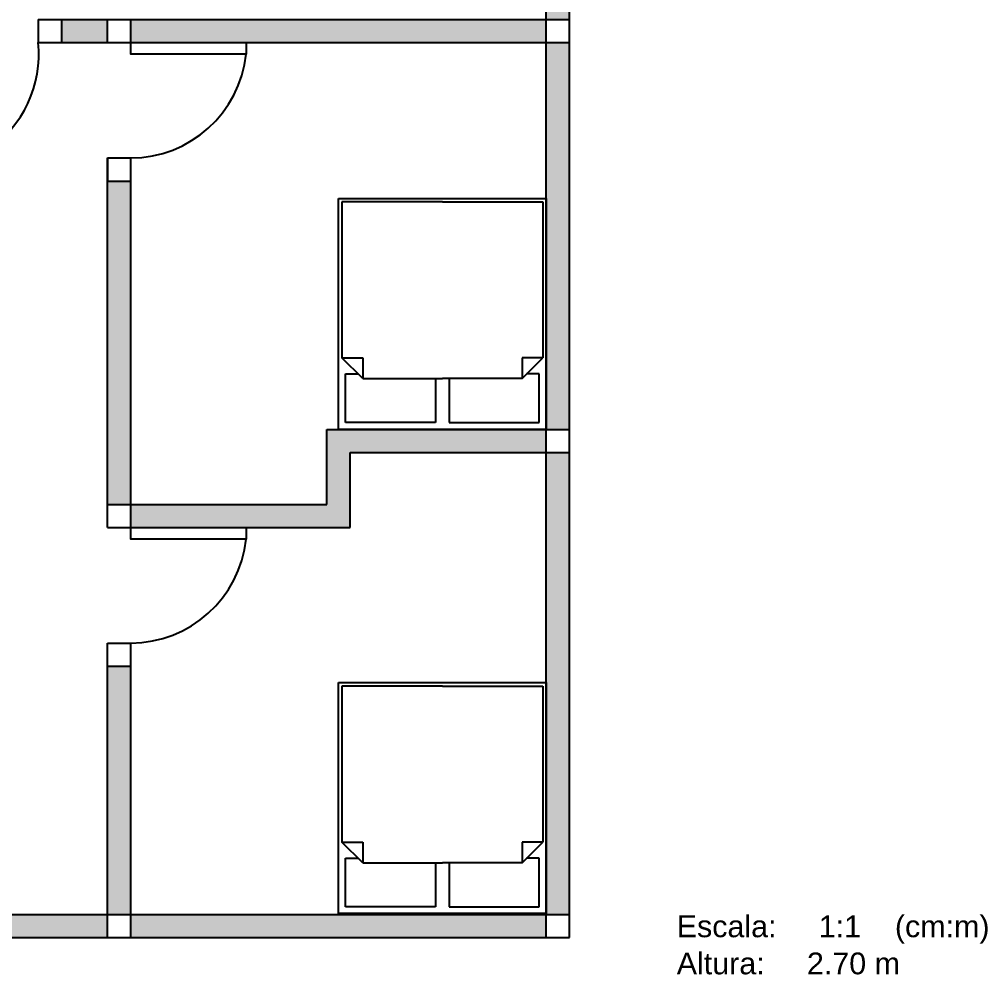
# Model space of a CAD drawing. Header units: metres. Extents: x -2.8 to 13.6, y -0.3 to 16.5.
# Drawn here: x 5.24 to 13.62, y -0.32 to 7.95 of the extents above; entities that cross this region are included whole.
import ezdxf

# ---------------------------------------------------------------- set-up
doc = ezdxf.new("R2010")
doc.units = ezdxf.units.M
for name, color, linetype in [('02-Muros', 250, 'Continuous'), ('04-Puertas', 5, 'Continuous'), ('05-EspMuro', 252, 'Continuous'), ('07-Muebles', 7, 'Continuous')]:
    doc.layers.add(name, color=color, linetype=linetype)
doc.styles.get("Standard").update_dxf_attribs({"font": 'arial.ttf'})

msp = doc.modelspace()

# ---------------------------------------------------------------- hatches: boundary and pattern name
at = {"layer": '05-EspMuro'}
h = msp.add_hatch(color=256, dxfattribs=at)
h.dxf.hatch_style = 1
h.paths.add_polyline_path([(10, 11), (9.8, 11), (9.8, 7.95), (10, 7.95)])
h = msp.add_hatch(color=256, dxfattribs=at)
h.dxf.hatch_style = 1
h.paths.add_polyline_path([(6, 7.95), (5.6, 7.95), (5.6, 7.75), (6, 7.75)])
h = msp.add_hatch(color=256, dxfattribs=at)
h.dxf.hatch_style = 1
h.paths.add_polyline_path([(9.8, 7.95), (6.2, 7.95), (6.2, 7.75), (9.8, 7.75)])
h = msp.add_hatch(color=256, dxfattribs=at)
h.dxf.hatch_style = 1
h.paths.add_polyline_path([(10, 7.75), (9.8, 7.75), (9.8, 4.4), (10, 4.4)])
h = msp.add_hatch(color=256, dxfattribs=at)
h.dxf.hatch_style = 1
h.paths.add_polyline_path([(6.2, 6.55), (6, 6.55), (6, 3.75), (6.2, 3.75)])
h = msp.add_hatch(color=256, dxfattribs=at)
h.dxf.hatch_style = 1
h.paths.add_polyline_path([(9.8, 4.4), (7.9, 4.4), (7.9, 3.75), (6.2, 3.75), (6.2, 3.55), (7.2, 3.55), (8.1, 3.55), (8.1, 4.2), (9.8, 4.2)])
h = msp.add_hatch(color=256, dxfattribs=at)
h.dxf.hatch_style = 1
h.paths.add_polyline_path([(10, 4.2), (9.8, 4.2), (9.8, 0.2), (10, 0.2)])
h = msp.add_hatch(color=256, dxfattribs=at)
h.dxf.hatch_style = 1
h.paths.add_polyline_path([(6.2, 2.35), (6, 2.35), (6, 0.2), (6.2, 0.2)])
h = msp.add_hatch(color=256, dxfattribs=at)
h.dxf.hatch_style = 1
h.paths.add_polyline_path([(6, 0.2), (4.4, 0.2), (4.4, 0), (6, 0)])
h = msp.add_hatch(color=256, dxfattribs=at)
h.dxf.hatch_style = 1
h.paths.add_polyline_path([(9.8, 0.2), (6.2, 0.2), (6.2, 0), (9.8, 0)])

# ---------------------------------------------------------------- linework, layer by layer
at = {"layer": '02-Muros'}
for p, q in [((9.8, 0), (9.8, 15)), ((10, 0), (10, 15)), ((5.4, 7.95), (5.4, 7.75)), ((5.4, 7.95), (10, 7.95)), ((5.6, 7.95), (5.6, 7.75)), ((6, 7.75), (6, 7.95)), ((6.2, 7.75), (6.2, 7.95)), ((5.4, 7.75), (10, 7.75)), ((6, 3.55), (6, 6.75)), ((6, 6.75), (6.2, 6.75)), ((6.2, 3.55), (6.2, 6.75)), ((7.9, 3.75), (7.9, 4.4)), ((7.9, 4.4), (10, 4.4)), ((8.1, 3.55), (8.1, 4.2)), ((8.1, 4.2), (10, 4.2)), ((6, 3.75), (7.9, 3.75)), ((6, 3.55), (8.1, 3.55)), ((6, 0), (6, 2.55)), ((6, 2.55), (6.2, 2.55)), ((6.2, 0), (6.2, 2.55)), ((6, 2.35), (6.2, 2.35)), ((0, 0.2), (10, 0.2)), ((0, 0), (10, 0))]:
    msp.add_line(p, q, dxfattribs=at)
msp.add_lwpolyline([(6, 6.75), (6, 6.55), (6.2, 6.55)], dxfattribs=at)
at = {"layer": '04-Puertas'}
for points in [[(6.2, 7.75), (7.2, 7.75), (7.2, 7.65), (6.2, 7.65), (6.2, 7.75)], [(6.2, 3.55), (7.2, 3.55), (7.2, 3.45), (6.2, 3.45), (6.2, 3.55)]]:
    msp.add_lwpolyline(points, dxfattribs=at)
for centre, radius, start, end in [((4.4025, 7.65), 1.0025, 180, 5.72481), ((6.2, 7.7556), 1.0056, 270, 353.97442), ((6.2, 3.5556), 1.0056, 270, 353.97442)]:
    msp.add_arc(centre, radius, start, end, dxfattribs=at)
at = {"layer": '07-Muebles'}
for p, q in [((8, 4.4), (8, 6.4)), ((8, 6.4), (9.8, 6.4)), ((9.8, 6.4), (9.8, 4.4)), ((8.03, 6.37), (8.03, 5.02)), ((8.9, 6.37), (8.03, 6.37)), ((8.9, 6.37), (9.77, 6.37)), ((9.77, 6.37), (9.77, 5.02)), ((8.21, 4.84), (8.03, 5.02)), ((8.03, 5.02), (8.21, 5.02)), ((8.21, 5.02), (8.21, 4.84)), ((9.59, 4.84), (9.77, 5.02)), ((9.59, 5.02), (9.59, 4.84)), ((9.77, 5.02), (9.59, 5.02)), ((8.06, 4.88), (8.17, 4.88)), ((8.06, 4.46), (8.06, 4.88)), ((9.74, 4.88), (9.63, 4.88)), ((9.74, 4.46), (9.74, 4.88)), ((8.21, 4.84), (8.9, 4.84)), ((8.84, 4.84), (8.84, 4.46)), ((9.59, 4.84), (8.9, 4.84)), ((8.96, 4.84), (8.96, 4.46)), ((8.84, 4.46), (8.06, 4.46)), ((8.96, 4.46), (9.74, 4.46)), ((9.8, 4.4), (8, 4.4)), ((8, 0.2069), (8, 2.2069)), ((8, 2.2069), (9.8, 2.2069)), ((9.8, 2.2069), (9.8, 0.2069)), ((8.03, 2.1769), (8.03, 0.8269)), ((8.9, 2.1769), (8.03, 2.1769)), ((8.9, 2.1769), (9.77, 2.1769)), ((9.77, 2.1769), (9.77, 0.8269)), ((8.21, 0.6469), (8.03, 0.8269)), ((8.03, 0.8269), (8.21, 0.8269)), ((8.21, 0.8269), (8.21, 0.6469)), ((9.59, 0.6469), (9.77, 0.8269)), ((9.59, 0.8269), (9.59, 0.6469)), ((9.77, 0.8269), (9.59, 0.8269)), ((8.06, 0.6869), (8.17, 0.6869)), ((8.06, 0.2669), (8.06, 0.6869)), ((9.74, 0.6869), (9.63, 0.6869)), ((9.74, 0.2669), (9.74, 0.6869)), ((8.21, 0.6469), (8.9, 0.6469)), ((8.84, 0.6469), (8.84, 0.2669)), ((9.59, 0.6469), (8.9, 0.6469)), ((8.96, 0.6469), (8.96, 0.2669)), ((8.84, 0.2669), (8.06, 0.2669)), ((8.96, 0.2669), (9.74, 0.2669)), ((9.8, 0.2069), (8, 0.2069))]:
    msp.add_line(p, q, dxfattribs=at)

# ---------------------------------------------------------------- texts
at = {"layer": '02-Muros'}
for s, p in [('Escala:     1:1    (cm:m)', (10.9304, 0.0029)), ('Altura:     2.70 m', (10.9304, -0.3184))]:
    msp.add_text(s, height=0.188686, dxfattribs=at).set_placement(p)

doc.saveas('drawing.dxf')
